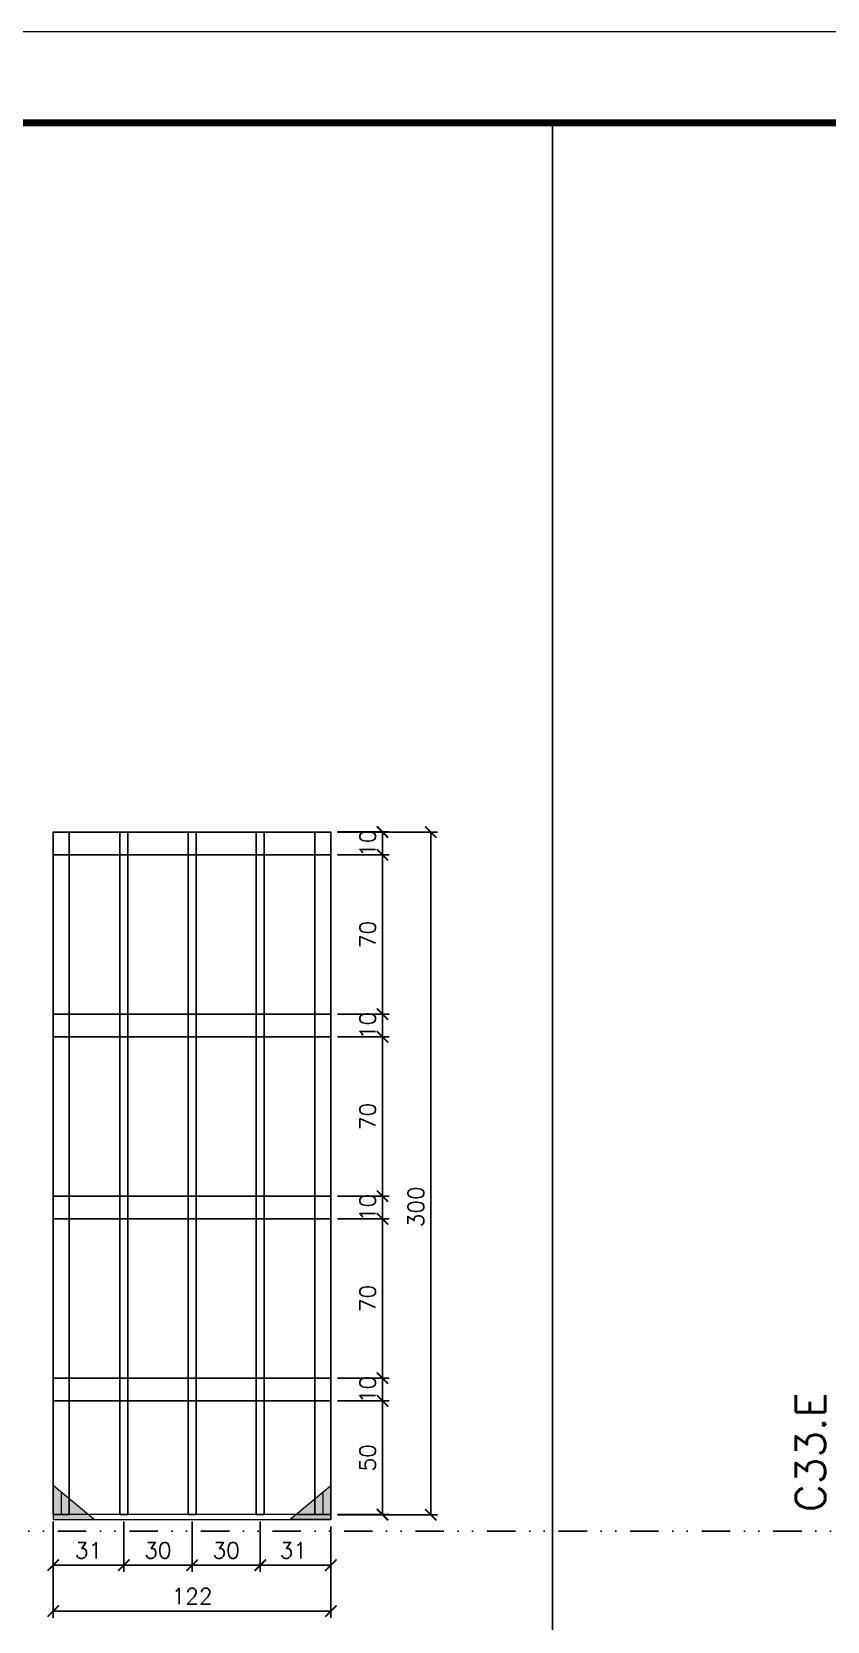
# Model space of a CAD drawing. Extents: x 2949 to 9203, y -16089 to 12527.
# Drawn here: x 3610 to 3960, y -14589 to -13890 of the extents above; entities that cross this region are included whole.
import ezdxf

# ---------------------------------------------------------------- set-up
doc = ezdxf.new("R2010")
doc.units = 0
for name, pattern in [('DASHED', [0.75, 0.5, -0.25]), ('DIVIDE2', [0.625, 0.25, -0.125, 0, -0.125, 0, -0.125]), ('HIDDEN', [0.375, 0.25, -0.125])]:
    doc.linetypes.add(name, pattern=pattern)
for name, color, linetype in [('COTA', 241, 'Continuous'), ('Nível', 160, 'Continuous'), ('SARR_2.2x10', 60, 'Continuous'), ('SARR_3.5x7', 81, 'Continuous'), ('SARR_7x7', 40, 'Continuous'), ('Texto Nível', 251, 'Continuous')]:
    doc.layers.add(name, color=color, linetype=linetype)
for name, color, linetype, lineweight in [('Folhas', 255, 'Continuous', 9), ('Madeira', 126, 'Continuous', 18), ('Sarr 2.2x7', 40, 'Continuous', 9), ('SARRAFO DE PRESSAO', 251, 'DASHED', 9), ('Texto Seção', 7, 'Continuous', 15)]:
    doc.layers.add(name, color=color, linetype=linetype, lineweight=lineweight)
doc.styles.add('REGUA-120', font='ROMANS.shx', dxfattribs={"height": 15})
doc.styles.add('ROMANS', font='romans.shx')
doc.dimstyles.new('Cota Paínel', dxfattribs={"dimtxt": 7, "dimasz": 5, "dimexe": 3, "dimexo": 3, "dimgap": 3, "dimtad": 1, "dimdec": 1, "dimzin": 12, "dimdsep": 46, "dimtxsty": 'ROMANS', "dimblk": 'ARCHTICK', "dimcen": 0, "dimclrd": 4, "dimclre": 4, "dimclrt": 1, "dimadec": 1, "dimazin": 3, "dimtfac": 1, "dimtdec": 1, "dimtmove": 0, "dimatfit": 3, "dimldrblk": 'OBLIQUE', "dimfxl": 1, "dimtolj": 1, "dimtzin": 12, "dimarcsym": 0})

# ---------------------------------------------------------------- blocks, each defined once
blk = doc.blocks.new('9999999999')
at = {"layer": 'Folhas'}
blk.add_lwpolyline([(98138.98, 34190.21), (99623.98, 34190.21), (99623.98, 35240.21), (98138.98, 35240.21)], close=True, dxfattribs=at)
at = {"layer": 'Folhas', "color": 30, "const_width": 3}
blk.add_lwpolyline([(98213.98, 34230.21), (99583.98, 34230.21), (99583.98, 35200.21), (98213.98, 35200.21)], close=True, dxfattribs=at)
blk = doc.blocks.new('_ArchTick')
at = {"color": 0, "linetype": 'ByBlock', "const_width": 0.15}
blk.add_lwpolyline([(-0.5, -0.5), (0.5, 0.5)], dxfattribs=at)
blk = doc.blocks.new('*D3384')
at = {"layer": 'COTA', "color": 4, "lineweight": -2, "transparency": 16777216}
for p, q in [((3619.59, -14560.41), (3619.59, -14587.59)), ((3741.59, -14560.41), (3741.59, -14587.59)), ((3741.59, -14584.59), (3619.59, -14584.59))]:
    blk.add_line(p, q, dxfattribs=at)
at = {"layer": 'Defpoints', "color": 0, "transparency": 16777216}
for p in [(3619.59, -14557.41), (3741.59, -14557.41), (3619.59, -14584.59)]:
    blk.add_point(p, dxfattribs=at)
at = {"layer": 'COTA', "color": 4, "lineweight": -2, "transparency": 16777216, "xscale": 5, "yscale": 5, "zscale": 5, "rotation": 180}
blk.add_blockref('_ArchTick', (3619.59, -14584.59), dxfattribs=at)
at = {"layer": 'COTA', "color": 4, "lineweight": -2, "transparency": 16777216, "xscale": 5, "yscale": 5, "zscale": 5}
blk.add_blockref('_ArchTick', (3741.59, -14584.59), dxfattribs=at)
at = {"layer": 'COTA', "color": 1, "transparency": 16777216, "insert": (3680.59, -14578.09), "char_height": 7, "attachment_point": 5, "style": 'ROMANS'}
blk.add_mtext('\\A1;122', dxfattribs=at)
blk = doc.blocks.new('_Oblique')
at = {"color": 0, "linetype": 'ByBlock', "lineweight": -2}
blk.add_line((-0.5, -0.5), (0.5, 0.5), dxfattribs=at)
blk = doc.blocks.new('*D3385')
at = {"layer": 'COTA', "color": 4, "lineweight": -2, "transparency": 16777216}
for p, q in [((3619.59, -14545.21), (3619.59, -14567.41)), ((3650.59, -14545.21), (3650.59, -14567.41)), ((3650.59, -14564.41), (3619.59, -14564.41))]:
    blk.add_line(p, q, dxfattribs=at)
at = {"layer": 'Defpoints', "color": 0, "transparency": 16777216}
for p in [(3619.59, -14542.21), (3650.59, -14542.21), (3619.59, -14564.41)]:
    blk.add_point(p, dxfattribs=at)
at = {"layer": 'COTA', "color": 4, "lineweight": -2, "transparency": 16777216, "xscale": 5, "yscale": 5, "zscale": 5, "rotation": 180}
blk.add_blockref('_ArchTick', (3619.59, -14564.41), dxfattribs=at)
at = {"layer": 'COTA', "color": 4, "lineweight": -2, "transparency": 16777216, "xscale": 5, "yscale": 5, "zscale": 5}
blk.add_blockref('_ArchTick', (3650.59, -14564.41), dxfattribs=at)
at = {"layer": 'COTA', "color": 1, "transparency": 16777216, "insert": (3635.09, -14557.91), "char_height": 7, "attachment_point": 5, "style": 'ROMANS'}
blk.add_mtext('\\A1;31', dxfattribs=at)
blk = doc.blocks.new('*D3386')
at = {"layer": 'COTA', "color": 4, "lineweight": -2, "transparency": 16777216}
for p, q in [((3710.59, -14545.21), (3710.59, -14567.41)), ((3741.59, -14547.41), (3741.59, -14567.41)), ((3710.59, -14564.41), (3741.59, -14564.41))]:
    blk.add_line(p, q, dxfattribs=at)
at = {"layer": 'Defpoints', "color": 0, "transparency": 16777216}
for p in [(3710.59, -14542.21), (3741.59, -14544.41), (3741.59, -14564.41)]:
    blk.add_point(p, dxfattribs=at)
at = {"layer": 'COTA', "color": 4, "lineweight": -2, "transparency": 16777216, "xscale": 5, "yscale": 5, "zscale": 5, "rotation": 180}
blk.add_blockref('_ArchTick', (3710.59, -14564.41), dxfattribs=at)
at = {"layer": 'COTA', "color": 4, "lineweight": -2, "transparency": 16777216, "xscale": 5, "yscale": 5, "zscale": 5}
blk.add_blockref('_ArchTick', (3741.59, -14564.41), dxfattribs=at)
at = {"layer": 'COTA', "color": 1, "transparency": 16777216, "insert": (3725.09, -14557.91), "char_height": 7, "attachment_point": 5, "style": 'ROMANS'}
blk.add_mtext('\\A1;31', dxfattribs=at)
blk = doc.blocks.new('*D3387')
at = {"layer": 'COTA', "color": 4, "lineweight": -2, "transparency": 16777216}
for p, q in [((3650.59, -14545.21), (3650.59, -14567.41)), ((3680.59, -14545.21), (3680.59, -14567.41)), ((3650.59, -14564.41), (3680.59, -14564.41))]:
    blk.add_line(p, q, dxfattribs=at)
at = {"layer": 'Defpoints', "color": 0, "transparency": 16777216}
for p in [(3650.59, -14542.21), (3680.59, -14542.21), (3680.59, -14564.41)]:
    blk.add_point(p, dxfattribs=at)
at = {"layer": 'COTA', "color": 4, "lineweight": -2, "transparency": 16777216, "xscale": 5, "yscale": 5, "zscale": 5, "rotation": 180}
blk.add_blockref('_ArchTick', (3650.59, -14564.41), dxfattribs=at)
at = {"layer": 'COTA', "color": 4, "lineweight": -2, "transparency": 16777216, "xscale": 5, "yscale": 5, "zscale": 5}
blk.add_blockref('_ArchTick', (3680.59, -14564.41), dxfattribs=at)
at = {"layer": 'COTA', "color": 1, "transparency": 16777216, "insert": (3665.59, -14557.91), "char_height": 7, "attachment_point": 5, "style": 'ROMANS'}
blk.add_mtext('\\A1;30', dxfattribs=at)
blk = doc.blocks.new('*D3388')
at = {"layer": 'COTA', "color": 4, "lineweight": -2, "transparency": 16777216}
for p, q in [((3744.59, -14492.21), (3767.29, -14492.21)), ((3764.29, -14542.21), (3764.29, -14492.21)), ((3744.59, -14542.21), (3767.29, -14542.21))]:
    blk.add_line(p, q, dxfattribs=at)
at = {"layer": 'Defpoints', "color": 0, "transparency": 16777216}
for p in [(3741.59, -14492.21), (3764.29, -14492.21), (3741.59, -14542.21)]:
    blk.add_point(p, dxfattribs=at)
at = {"layer": 'COTA', "color": 4, "lineweight": -2, "transparency": 16777216, "xscale": 5, "yscale": 5, "zscale": 5}
for p, rotation in [((3764.29, -14492.21), 90), ((3764.29, -14542.21), 270)]:
    blk.add_blockref('_ArchTick', p, dxfattribs=dict(at, rotation=rotation))
at = {"layer": 'COTA', "color": 1, "transparency": 16777216, "insert": (3757.79, -14517.21), "char_height": 7, "attachment_point": 5, "rotation": 90, "style": 'ROMANS'}
blk.add_mtext('\\A1;50', dxfattribs=at)
blk = doc.blocks.new('*D3389')
at = {"layer": 'COTA', "color": 4, "lineweight": -2, "transparency": 16777216}
for p, q in [((3680.59, -14545.21), (3680.59, -14567.41)), ((3710.59, -14545.21), (3710.59, -14567.41)), ((3680.59, -14564.41), (3710.59, -14564.41))]:
    blk.add_line(p, q, dxfattribs=at)
at = {"layer": 'Defpoints', "color": 0, "transparency": 16777216}
for p in [(3680.59, -14542.21), (3710.59, -14542.21), (3710.59, -14564.41)]:
    blk.add_point(p, dxfattribs=at)
at = {"layer": 'COTA', "color": 4, "lineweight": -2, "transparency": 16777216, "xscale": 5, "yscale": 5, "zscale": 5, "rotation": 180}
blk.add_blockref('_ArchTick', (3680.59, -14564.41), dxfattribs=at)
at = {"layer": 'COTA', "color": 4, "lineweight": -2, "transparency": 16777216, "xscale": 5, "yscale": 5, "zscale": 5}
blk.add_blockref('_ArchTick', (3710.59, -14564.41), dxfattribs=at)
at = {"layer": 'COTA', "color": 1, "transparency": 16777216, "insert": (3695.59, -14557.91), "char_height": 7, "attachment_point": 5, "style": 'ROMANS'}
blk.add_mtext('\\A1;30', dxfattribs=at)
blk = doc.blocks.new('*D3390')
at = {"layer": 'COTA', "color": 4, "lineweight": -2, "transparency": 16777216}
for p, q in [((3744.59, -14482.21), (3767.29, -14482.21)), ((3764.29, -14492.21), (3764.29, -14482.21)), ((3744.59, -14492.21), (3767.29, -14492.21))]:
    blk.add_line(p, q, dxfattribs=at)
at = {"layer": 'Defpoints', "color": 0, "transparency": 16777216}
for p in [(3741.59, -14482.21), (3764.29, -14482.21), (3741.59, -14492.21)]:
    blk.add_point(p, dxfattribs=at)
at = {"layer": 'COTA', "color": 4, "lineweight": -2, "transparency": 16777216, "xscale": 5, "yscale": 5, "zscale": 5}
for p, rotation in [((3764.29, -14482.21), 90), ((3764.29, -14492.21), 270)]:
    blk.add_blockref('_ArchTick', p, dxfattribs=dict(at, rotation=rotation))
at = {"layer": 'COTA', "color": 1, "transparency": 16777216, "insert": (3757.79, -14487.21), "char_height": 7, "attachment_point": 5, "rotation": 90, "style": 'ROMANS'}
blk.add_mtext('\\A1;10', dxfattribs=at)
blk = doc.blocks.new('*D3391')
at = {"layer": 'COTA', "color": 4, "lineweight": -2, "transparency": 16777216}
for p, q in [((3744.59, -14412.21), (3767.29, -14412.21)), ((3764.29, -14482.21), (3764.29, -14412.21)), ((3744.59, -14482.21), (3767.29, -14482.21))]:
    blk.add_line(p, q, dxfattribs=at)
at = {"layer": 'Defpoints', "color": 0, "transparency": 16777216}
for p in [(3741.59, -14412.21), (3764.29, -14412.21), (3741.59, -14482.21)]:
    blk.add_point(p, dxfattribs=at)
at = {"layer": 'COTA', "color": 4, "lineweight": -2, "transparency": 16777216, "xscale": 5, "yscale": 5, "zscale": 5}
for p, rotation in [((3764.29, -14412.21), 90), ((3764.29, -14482.21), 270)]:
    blk.add_blockref('_ArchTick', p, dxfattribs=dict(at, rotation=rotation))
at = {"layer": 'COTA', "color": 1, "transparency": 16777216, "insert": (3757.79, -14447.21), "char_height": 7, "attachment_point": 5, "rotation": 90, "style": 'ROMANS'}
blk.add_mtext('\\A1;70', dxfattribs=at)
blk = doc.blocks.new('*D3392')
at = {"layer": 'COTA', "color": 4, "lineweight": -2, "transparency": 16777216}
for p, q in [((3744.59, -14402.21), (3767.29, -14402.21)), ((3764.29, -14412.21), (3764.29, -14402.21)), ((3744.59, -14412.21), (3767.29, -14412.21))]:
    blk.add_line(p, q, dxfattribs=at)
at = {"layer": 'Defpoints', "color": 0, "transparency": 16777216}
for p in [(3741.59, -14402.21), (3764.29, -14402.21), (3741.59, -14412.21)]:
    blk.add_point(p, dxfattribs=at)
at = {"layer": 'COTA', "color": 4, "lineweight": -2, "transparency": 16777216, "xscale": 5, "yscale": 5, "zscale": 5}
for p, rotation in [((3764.29, -14402.21), 90), ((3764.29, -14412.21), 270)]:
    blk.add_blockref('_ArchTick', p, dxfattribs=dict(at, rotation=rotation))
at = {"layer": 'COTA', "color": 1, "transparency": 16777216, "insert": (3757.79, -14407.21), "char_height": 7, "attachment_point": 5, "rotation": 90, "style": 'ROMANS'}
blk.add_mtext('\\A1;10', dxfattribs=at)
blk = doc.blocks.new('*D3393')
at = {"layer": 'COTA', "color": 4, "lineweight": -2, "transparency": 16777216}
for p, q in [((3744.59, -14332.21), (3767.29, -14332.21)), ((3764.29, -14402.21), (3764.29, -14332.21)), ((3744.59, -14402.21), (3767.29, -14402.21))]:
    blk.add_line(p, q, dxfattribs=at)
at = {"layer": 'Defpoints', "color": 0, "transparency": 16777216}
for p in [(3741.59, -14332.21), (3764.29, -14332.21), (3741.59, -14402.21)]:
    blk.add_point(p, dxfattribs=at)
at = {"layer": 'COTA', "color": 4, "lineweight": -2, "transparency": 16777216, "xscale": 5, "yscale": 5, "zscale": 5}
for p, rotation in [((3764.29, -14332.21), 90), ((3764.29, -14402.21), 270)]:
    blk.add_blockref('_ArchTick', p, dxfattribs=dict(at, rotation=rotation))
at = {"layer": 'COTA', "color": 1, "transparency": 16777216, "insert": (3757.79, -14367.21), "char_height": 7, "attachment_point": 5, "rotation": 90, "style": 'ROMANS'}
blk.add_mtext('\\A1;70', dxfattribs=at)
blk = doc.blocks.new('*D3394')
at = {"layer": 'COTA', "color": 4, "lineweight": -2, "transparency": 16777216}
for p, q in [((3744.59, -14322.21), (3767.29, -14322.21)), ((3764.29, -14332.21), (3764.29, -14322.21)), ((3744.59, -14332.21), (3767.29, -14332.21))]:
    blk.add_line(p, q, dxfattribs=at)
at = {"layer": 'Defpoints', "color": 0, "transparency": 16777216}
for p in [(3741.59, -14322.21), (3764.29, -14322.21), (3741.59, -14332.21)]:
    blk.add_point(p, dxfattribs=at)
at = {"layer": 'COTA', "color": 4, "lineweight": -2, "transparency": 16777216, "xscale": 5, "yscale": 5, "zscale": 5}
for p, rotation in [((3764.29, -14322.21), 90), ((3764.29, -14332.21), 270)]:
    blk.add_blockref('_ArchTick', p, dxfattribs=dict(at, rotation=rotation))
at = {"layer": 'COTA', "color": 1, "transparency": 16777216, "insert": (3757.79, -14327.21), "char_height": 7, "attachment_point": 5, "rotation": 90, "style": 'ROMANS'}
blk.add_mtext('\\A1;10', dxfattribs=at)
blk = doc.blocks.new('*D3395')
at = {"layer": 'COTA', "color": 4, "lineweight": -2, "transparency": 16777216}
for p, q in [((3744.59, -14252.21), (3767.29, -14252.21)), ((3764.29, -14322.21), (3764.29, -14252.21)), ((3744.59, -14322.21), (3767.29, -14322.21))]:
    blk.add_line(p, q, dxfattribs=at)
at = {"layer": 'Defpoints', "color": 0, "transparency": 16777216}
for p in [(3741.59, -14252.21), (3764.29, -14252.21), (3741.59, -14322.21)]:
    blk.add_point(p, dxfattribs=at)
at = {"layer": 'COTA', "color": 4, "lineweight": -2, "transparency": 16777216, "xscale": 5, "yscale": 5, "zscale": 5}
for p, rotation in [((3764.29, -14252.21), 90), ((3764.29, -14322.21), 270)]:
    blk.add_blockref('_ArchTick', p, dxfattribs=dict(at, rotation=rotation))
at = {"layer": 'COTA', "color": 1, "transparency": 16777216, "insert": (3757.79, -14287.21), "char_height": 7, "attachment_point": 5, "rotation": 90, "style": 'ROMANS'}
blk.add_mtext('\\A1;70', dxfattribs=at)
blk = doc.blocks.new('*D3396')
at = {"layer": 'COTA', "color": 4, "lineweight": -2, "transparency": 16777216}
for p, q in [((3744.59, -14242.21), (3788.5, -14242.21)), ((3785.5, -14542.25), (3785.5, -14242.21)), ((3744.59, -14542.25), (3788.5, -14542.25))]:
    blk.add_line(p, q, dxfattribs=at)
at = {"layer": 'Defpoints', "color": 0, "transparency": 16777216}
for p in [(3741.59, -14242.21), (3785.5, -14242.21), (3741.59, -14542.25)]:
    blk.add_point(p, dxfattribs=at)
at = {"layer": 'COTA', "color": 4, "lineweight": -2, "transparency": 16777216, "xscale": 5, "yscale": 5, "zscale": 5}
for p, rotation in [((3785.5, -14242.21), 90), ((3785.5, -14542.25), 270)]:
    blk.add_blockref('_ArchTick', p, dxfattribs=dict(at, rotation=rotation))
at = {"layer": 'COTA', "color": 1, "transparency": 16777216, "insert": (3779, -14406.91), "char_height": 7, "attachment_point": 5, "rotation": 90, "style": 'ROMANS'}
blk.add_mtext('\\A1;300', dxfattribs=at)
blk = doc.blocks.new('*D3397')
at = {"layer": 'COTA', "color": 4, "lineweight": -2, "transparency": 16777216}
for p, q in [((3744.59, -14242.18), (3767.29, -14242.18)), ((3764.29, -14252.18), (3764.29, -14242.18)), ((3744.59, -14252.18), (3767.29, -14252.18))]:
    blk.add_line(p, q, dxfattribs=at)
at = {"layer": 'Defpoints', "color": 0, "transparency": 16777216}
for p in [(3741.59, -14242.18), (3764.29, -14242.18), (3741.59, -14252.18)]:
    blk.add_point(p, dxfattribs=at)
at = {"layer": 'COTA', "color": 4, "lineweight": -2, "transparency": 16777216, "xscale": 5, "yscale": 5, "zscale": 5}
for p, rotation in [((3764.29, -14242.18), 90), ((3764.29, -14252.18), 270)]:
    blk.add_blockref('_ArchTick', p, dxfattribs=dict(at, rotation=rotation))
at = {"layer": 'COTA', "color": 1, "transparency": 16777216, "insert": (3757.79, -14247.18), "char_height": 7, "attachment_point": 5, "rotation": 90, "style": 'ROMANS'}
blk.add_mtext('\\A1;10', dxfattribs=at)

msp = doc.modelspace()

# ---------------------------------------------------------------- hatches: boundary and pattern name
at = {"layer": 'Madeira'}
h = msp.add_hatch(color=252, dxfattribs=at)
h.dxf.hatch_style = 2
h.paths.add_polyline_path([(3619.59, -14529.41), (3619.59, -14544.41), (3637.59, -14544.41)])
h = msp.add_hatch(color=252, dxfattribs=at)
h.dxf.hatch_style = 2
h.paths.add_polyline_path([(3741.59, -14529.41), (3741.59, -14544.41), (3723.59, -14544.41)])

# ---------------------------------------------------------------- linework, layer by layer
at = {"layer": 'Madeira', "color": 1, "linetype": 'HIDDEN'}
for p, q in [((3623.09, -14532.91), (3623.09, -14542.21)), ((3623.09, -14532.91), (3623.09, -14542.21)), ((3626.59, -14536.41), (3626.59, -14542.21)), ((3738.09, -14532.91), (3738.09, -14542.21)), ((3738.09, -14532.91), (3738.09, -14542.21)), ((3629.42, -14542.21), (3619.59, -14542.21)), ((3629.42, -14542.21), (3619.59, -14542.21)), ((3635.39, -14542.21), (3619.59, -14542.21)), ((3725.79, -14542.21), (3741.59, -14542.21)), ((3731.76, -14542.21), (3741.59, -14542.21)), ((3731.76, -14542.21), (3741.59, -14542.21))]:
    msp.add_line(p, q, dxfattribs=at)
at = {"layer": 'Madeira'}
msp.add_line((3619.59, -14542.21), (3619.59, -14544.41), dxfattribs=at)
msp.add_line((3619.59, -14542.21), (3619.59, -14544.41), dxfattribs=at)
msp.add_line((3619.59, -14542.21), (3619.59, -14544.41), dxfattribs=at)
at = {"layer": 'Madeira', "color": 0}
for points in [[(3619.59, -14529.41), (3619.59, -14544.41), (3637.59, -14544.41), (3619.59, -14529.41)], [(3741.59, -14529.41), (3741.59, -14544.41), (3723.59, -14544.41), (3741.59, -14529.41)]]:
    msp.add_lwpolyline(points, dxfattribs=at)
at = {"layer": 'Nível', "color": 4, "linetype": 'DIVIDE2', "ltscale": 50}
msp.add_line((3024.03, -14549.41), (4394.03, -14549.41), dxfattribs=at)
at = {"layer": 'Sarr 2.2x7'}
msp.add_lwpolyline([(3741.59, -14542.21), (3619.59, -14542.21), (3619.59, -14544.41), (3741.59, -14544.41)], close=True, dxfattribs=at)
at = {"layer": 'SARR_2.2x10'}
for points in [[(3619.59, -14242.21), (3741.59, -14242.21), (3741.59, -14252.21), (3619.59, -14252.21)], [(3619.59, -14322.24), (3741.59, -14322.24), (3741.59, -14332.24), (3619.59, -14332.24)], [(3619.59, -14402.24), (3741.59, -14402.24), (3741.59, -14412.24), (3619.59, -14412.24)], [(3619.59, -14482.24), (3741.59, -14482.24), (3741.59, -14492.24), (3619.59, -14492.24)]]:
    msp.add_lwpolyline(points, close=True, dxfattribs=at)
at = {"layer": 'SARR_3.5x7'}
for p, q in [((3648.84, -14542.21), (3648.84, -14242.21)), ((3648.84, -14242.21), (3650.59, -14242.21)), ((3652.34, -14242.21), (3650.59, -14242.21)), ((3652.34, -14542.21), (3652.34, -14242.21)), ((3678.84, -14542.21), (3678.84, -14242.21)), ((3678.84, -14242.21), (3680.59, -14242.21)), ((3682.34, -14242.21), (3680.59, -14242.21)), ((3682.34, -14542.21), (3682.34, -14242.21)), ((3708.84, -14542.21), (3708.84, -14242.21)), ((3708.84, -14242.21), (3710.59, -14242.21)), ((3712.34, -14242.21), (3710.59, -14242.21)), ((3712.34, -14542.21), (3712.34, -14242.21)), ((3648.84, -14542.21), (3650.59, -14542.21)), ((3652.34, -14542.21), (3650.59, -14542.21)), ((3678.84, -14542.21), (3680.59, -14542.21)), ((3682.34, -14542.21), (3680.59, -14542.21)), ((3708.84, -14542.21), (3710.59, -14542.21)), ((3712.34, -14542.21), (3710.59, -14542.21))]:
    msp.add_line(p, q, dxfattribs=at)
at = {"layer": 'SARR_7x7'}
for points in [[(3619.59, -14542.21), (3626.59, -14542.21), (3626.59, -14242.21), (3619.59, -14242.21)], [(3734.59, -14542.21), (3741.59, -14542.21), (3741.59, -14242.21), (3734.59, -14242.21)]]:
    msp.add_lwpolyline(points, close=True, dxfattribs=at)
at = {"layer": 'Texto Nível'}
msp.add_line((3838.99, -14701.25), (3838.99, -13930.49), dxfattribs=at)

# ---------------------------------------------------------------- block references
at = {"layer": 'SARRAFO DE PRESSAO', "color": 6, "linetype": 'ByBlock'}
msp.add_blockref('9999999999', (-95189.94, -49130.7), dxfattribs=at)

# ---------------------------------------------------------------- texts
at = {"layer": 'Texto Seção', "style": 'REGUA-120', "width": 1.05}
msp.add_text('C33.E', height=13, rotation=90, dxfattribs=at).set_placement((3958.92, -14541.11))

# ---------------------------------------------------------------- dimensions: what is measured, and where the dimension line sits
at = {"layer": 'COTA'}
for base, p1, p2, picture, middle in [((3764.29, -14242.18), (3741.59, -14252.18), (3741.59, -14242.18), '*D3397', (3764.29, -14247.18)), ((3785.5, -14242.21), (3741.59, -14542.25), (3741.59, -14242.21), '*D3396', (3785.5, -14406.91)), ((3764.29, -14322.21), (3741.59, -14332.21), (3741.59, -14322.21), '*D3394', (3764.29, -14327.21)), ((3764.29, -14402.21), (3741.59, -14412.21), (3741.59, -14402.21), '*D3392', (3764.29, -14407.21)), ((3764.29, -14482.21), (3741.59, -14492.21), (3741.59, -14482.21), '*D3390', (3764.29, -14487.21))]:
    dim = msp.add_linear_dim(base=base, p1=p1, p2=p2, angle=90, dimstyle='Cota Paínel', dxfattribs=at)
    dim.commit()
    dim.dimension.update_dxf_attribs({"geometry": picture, "text_midpoint": middle, "dimtype": 160})
for base, p1, p2, angle, picture, middle in [((3764.29, -14252.21), (3741.59, -14322.21), (3741.59, -14252.21), 90, '*D3395', (3757.79, -14287.21)), ((3764.29, -14332.21), (3741.59, -14402.21), (3741.59, -14332.21), 90, '*D3393', (3757.79, -14367.21)), ((3764.29, -14412.21), (3741.59, -14482.21), (3741.59, -14412.21), 90, '*D3391', (3757.79, -14447.21)), ((3764.29, -14492.21), (3741.59, -14542.21), (3741.59, -14492.21), 90, '*D3388', (3757.79, -14517.21)), ((3619.59, -14564.41), (3650.59, -14542.21), (3619.59, -14542.21), 180, '*D3385', (3635.09, -14557.91)), ((3619.59, -14584.59), (3741.59, -14557.41), (3619.59, -14557.41), 180, '*D3384', (3680.59, -14578.09))]:
    dim = msp.add_linear_dim(base=base, p1=p1, p2=p2, angle=angle, dimstyle='Cota Paínel', dxfattribs=at)
    dim.commit()
    dim.dimension.update_dxf_attribs({"geometry": picture, "text_midpoint": middle})
for base, p1, p2, picture, middle in [((3680.59, -14564.41), (3650.59, -14542.21), (3680.59, -14542.21), '*D3387', (3665.59, -14557.91)), ((3710.59, -14564.41), (3680.59, -14542.21), (3710.59, -14542.21), '*D3389', (3695.59, -14557.91))]:
    dim = msp.add_linear_dim(base=base, p1=p1, p2=p2, dimstyle='Cota Paínel', dxfattribs=at)
    dim.commit()
    dim.dimension.update_dxf_attribs({"geometry": picture, "text_midpoint": middle})
dim = msp.add_linear_dim(base=(3741.59, -14564.41), p1=(3710.59, -14542.21), p2=(3741.59, -14544.41), dimstyle='Cota Paínel', dxfattribs=at)
dim.commit()
dim.dimension.update_dxf_attribs({"geometry": '*D3386', "text_midpoint": (3725.09, -14564.41), "dimtype": 160})

doc.saveas('drawing.dxf')
